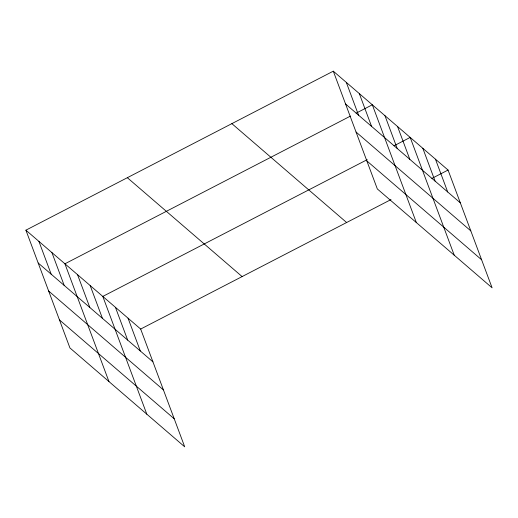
<?xml version="1.0" encoding="UTF-8"?>
<svg xmlns="http://www.w3.org/2000/svg" width="518" height="518" viewBox="0 0 518 518"><rect width="100%" height="100%" fill="white"/><g stroke="black" fill="none" stroke-linecap="round" stroke-linejoin="round"><path stroke-width="0.78" d="M25.9 230.173L140.669 329.053L184.706 446.827L69.936 347.947L25.9 230.173L333.294 71.173L448.064 170.053L492.1 287.827L377.331 188.947L333.294 71.173M350.479 116.084L64.925 263.798L108.955 381.572M356.119 113.17L372.319 104.791L416.349 222.565M367.223 159.648L102.797 296.425L146.827 414.199M393.991 145.798L410.191 137.419L454.228 255.193M140.669 329.053L391.006 199.566M431.863 178.432L448.064 170.053M345.564 103.976L460.334 202.855M356.047 132.019L470.817 230.892M366.848 160.904L481.617 259.783M231.857 123.64L346.626 222.52M127.344 177.706L242.113 276.586M38.164 262.982L152.933 361.862M48.647 291.019L163.416 389.899M59.447 319.91L174.223 418.79M435.444 159.175L447.707 191.977M422.817 148.297L435.081 181.099M397.565 126.541L409.835 159.35M384.945 115.669L397.209 148.472M359.311 93.583L371.574 126.392M346.302 82.375L358.566 115.184M128.043 318.181L140.313 350.984M115.423 307.303L127.687 340.106M90.171 285.547L102.434 318.356M77.545 274.669L89.815 307.478M51.917 252.59L64.18 285.392M38.908 241.382L51.172 274.19"/></g></svg>
